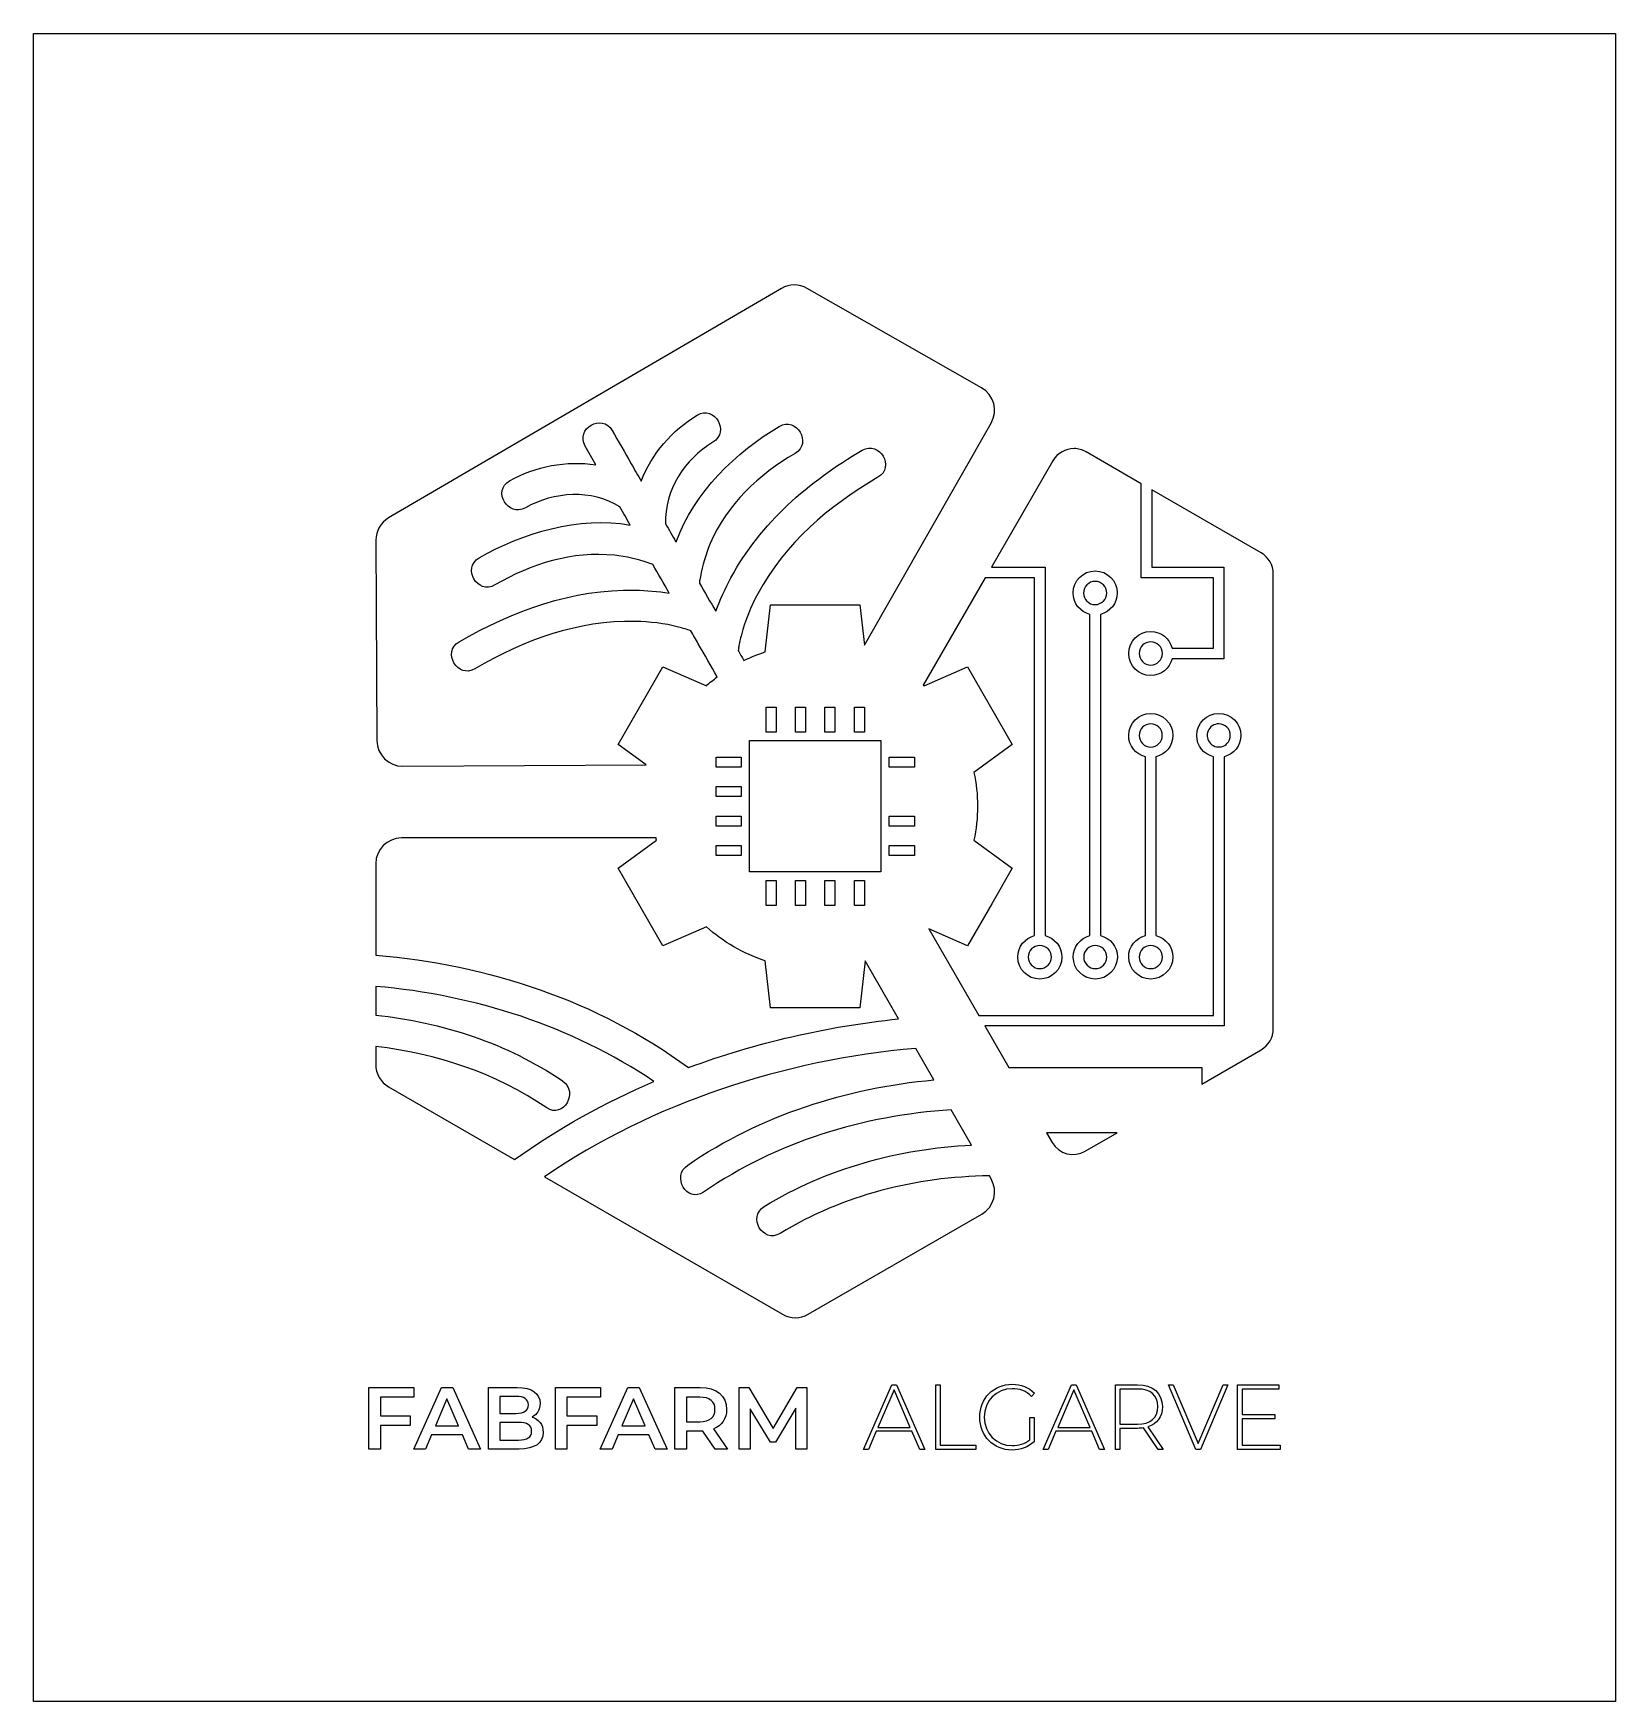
# Model space of a CAD drawing. Extents: x 0 to 223, y 0 to 235.
import ezdxf

# ---------------------------------------------------------------- set-up
doc = ezdxf.new("R2010")
doc.units = 0
doc.layers.get('0').update_dxf_attribs({"linetype": 'CONTINUOUS'})

msp = doc.modelspace()

# ---------------------------------------------------------------- linework, layer by layer
at = {"color": 7}
for points in [[(0, 235.479167), (223.308333, 235.479167), (223.308333, 0), (0, 0)], [(173.280917, 162.149896)], [(151.487187, 156.485167)], [(156.064479, 147.952354)], [(103.399164, 140.374685), (104.814685, 140.374685), (104.814685, 136.839852), (103.399164, 136.839852)], [(107.555773, 140.374685), (108.971294, 140.374685), (108.971294, 136.839852), (107.555773, 136.839852)], [(111.712375, 140.374685), (113.127896, 140.374685), (113.127896, 136.839852), (111.712375, 136.839852)], [(115.868977, 140.374685), (117.284497, 140.374685), (117.284497, 136.839852), (115.868977, 136.839852)], [(167.293391, 138.017247)], [(101.065544, 135.654518), (119.615482, 135.654518), (119.615482, 117.10458), (101.065544, 117.10458)], [(159.332083, 136.382125)], [(52.136146, 132.042958)], [(96.348018, 133.320898), (99.882852, 133.320898), (99.882852, 131.905378), (96.348018, 131.905378)], [(120.800815, 133.320898), (124.335648, 133.320898), (124.335648, 131.905378), (120.800815, 131.905378)], [(96.348018, 129.164289), (99.882852, 129.164289), (99.882852, 127.748768), (96.348018, 127.748768)], [(96.348018, 125.007688), (99.882852, 125.007688), (99.882852, 123.592167), (96.348018, 123.592167)], [(120.800815, 125.007688), (124.335648, 125.007688), (124.335648, 123.592167), (120.800815, 123.592167)], [(96.348018, 120.851086), (99.882852, 120.851086), (99.882852, 119.435565), (96.348018, 119.435565)], [(120.800815, 120.851086), (124.335648, 120.851086), (124.335648, 119.435565), (120.800815, 119.435565)], [(103.399164, 115.91925), (104.814685, 115.91925), (104.814685, 112.384417), (103.399164, 112.384417)], [(107.555773, 115.91925), (108.971294, 115.91925), (108.971294, 112.384417), (107.555773, 112.384417)], [(111.712375, 115.91925), (113.127896, 115.91925), (113.127896, 112.384417), (111.712375, 112.384417)], [(115.868977, 115.91925), (117.284497, 115.91925), (117.284497, 112.384417), (115.868977, 112.384417)], [(149.870583, 106.735562)], [(140.406437, 105.103083)], [(156.064479, 105.103083)], [(160.811104, 105.103083)], [(149.870583, 101.988937)], [(48.315563, 100.962354)], [(122.118437, 96.385063)], [(48.971729, 42.992146), (48.971729, 40.343667), (53.173313, 40.343667), (53.173313, 38.975771), (48.971729, 38.975771), (48.971729, 35.642021), (47.355125, 35.642021), (47.355125, 44.346812), (53.710417, 44.346812), (53.710417, 42.992146)], [(60.549896, 37.658146), (56.1975, 37.658146), (55.34025, 35.644667), (53.673375, 35.644667), (57.589208, 44.349458), (59.182, 44.349458), (63.111063, 35.644667), (61.420375, 35.644667)], [(60.015437, 38.9255), (58.375021, 42.730208), (56.745188, 38.9255)], [(75.297771, 42.992146), (75.297771, 40.343667), (79.502, 40.343667), (79.502, 38.975771), (75.297771, 38.975771), (75.297771, 35.642021), (73.681167, 35.642021), (73.681167, 44.346812), (80.036458, 44.346812), (80.036458, 42.992146)], [(86.875938, 37.658146), (82.523542, 37.658146), (81.666292, 35.644667), (79.999417, 35.644667), (83.91525, 44.349458), (85.508042, 44.349458), (89.437104, 35.644667), (87.746417, 35.644667)], [(86.338833, 38.9255), (84.698417, 42.730208), (83.068583, 38.9255)], [(94.048792, 42.978917)], [(107.629854, 35.642021), (107.616625, 41.412583), (104.756479, 36.636854), (104.034167, 36.636854), (101.174021, 41.335854), (101.174021, 35.642021), (99.6315, 35.642021), (99.6315, 44.346812), (100.962354, 44.346812), (104.420458, 38.57625), (107.815062, 44.346812), (109.145917, 44.346812), (109.159146, 35.642021)], [(123.996979, 38.155563), (118.948729, 38.155563), (117.842771, 35.583812), (117.160146, 35.583812), (121.163292, 44.722521), (121.798292, 44.722521), (125.801437, 35.583812), (125.118813, 35.583812)], [(123.7615, 38.716479), (121.472854, 43.992271), (119.197437, 38.716479)], [(127.343958, 44.722521), (127.978958, 44.722521), (127.978958, 36.184417), (132.990167, 36.184417), (132.990167, 35.583812), (127.343958, 35.583812)], [(149.365229, 38.155563), (144.316979, 38.155563), (143.211021, 35.583812), (142.528396, 35.583812), (146.531542, 44.722521), (147.166542, 44.722521), (151.169687, 35.583812), (150.487062, 35.583812)], [(149.12975, 38.716479), (146.841104, 43.992271), (144.565687, 38.716479)], [(168.579271, 44.722521), (164.700479, 35.583812), (164.065479, 35.583812), (160.186688, 44.722521), (160.882542, 44.722521), (164.4015, 36.443708), (167.920458, 44.722521)], [(175.953208, 36.184417), (175.953208, 35.583812), (169.947167, 35.583812), (169.947167, 44.722521), (175.768, 44.722521), (175.768, 44.121917), (170.582167, 44.121917), (170.582167, 40.518292), (175.220312, 40.518292), (175.220312, 39.930917), (170.582167, 39.930917), (170.582167, 36.184417)], [(70.323604, 38.166146)], [(71.953437, 38.00475)]]:
    msp.add_lwpolyline(points, close=True, dxfattribs=at)
for points in [[(105.576688, 199.466729), (50.141188, 167.089667)], [(133.823604, 185.438521), (109.214708, 199.48525)], [(103.277458, 148.185187), (104.018292, 154.826229), (116.660083, 154.826229), (117.295083, 149.137687), (135.180917, 180.474937)], [(143.893646, 175.162104), (135.202083, 160.117896), (142.787688, 160.117896), (142.787688, 108.124625)], [(160.721146, 148.690542), (166.557854, 148.690542), (166.557854, 158.638875), (156.36875, 158.638875), (156.36875, 171.915667), (148.576771, 176.416229)], [(173.280917, 162.149896), (157.845125, 171.061062), (157.845125, 160.11525), (168.034229, 160.11525), (168.034229, 147.208875), (160.721146, 147.208875)], [(48.336729, 163.930542), (48.476958, 135.665104)], [(141.306021, 108.124625), (141.306021, 158.638875), (134.344833, 158.638875), (125.589771, 143.488833)], [(174.995417, 94.985417), (174.995417, 159.181271)], [(149.113875, 108.119333), (149.113875, 153.466271)], [(150.595542, 153.466271), (150.595542, 108.127271)], [(52.136146, 132.042958), (86.497583, 132.225521), (82.536771, 135.117417), (88.857667, 146.08175), (94.980125, 143.390938)], [(125.703542, 143.393583), (131.826, 146.084396), (138.146896, 135.120062), (132.738813, 131.169833)], [(132.738813, 121.591917), (138.146896, 117.641687), (135.255, 112.625187), (131.826, 106.677354), (126.375583, 109.071833), (133.429375, 96.863958), (166.557854, 96.863958), (166.557854, 133.363229)], [(168.039521, 133.363229), (168.039521, 95.384937), (134.281333, 95.384937), (137.686521, 89.492667), (164.898917, 89.492667), (164.898917, 87.177562), (173.280917, 92.016792)], [(156.956125, 108.124625), (156.956125, 133.363229)], [(158.437792, 133.363229), (158.437792, 108.124625)], [(87.889292, 121.904125), (51.956229, 121.904125)], [(94.982771, 109.365521), (88.860312, 106.674708), (82.539417, 117.639042), (87.9475, 121.589271)], [(48.318208, 118.266104), (48.318208, 105.37825)], [(122.118437, 96.385062), (117.400917, 104.55275), (116.662729, 97.935521), (104.020938, 97.935521), (103.280104, 104.576562)], [(48.315563, 100.962354), (48.315563, 96.901)], [(48.312917, 92.471875), (48.312917, 89.929229)], [(127.09525, 87.762292), (124.526146, 92.207292)], [(50.13325, 86.778042), (67.923833, 76.506917)], [(132.416021, 78.557437), (129.534708, 83.542187)], [(148.465646, 77.686958), (152.960917, 80.282521), (143.007292, 80.282521), (143.782521, 78.941083)], [(72.125417, 74.075396), (105.724854, 54.676146)], [(135.172979, 73.779062), (134.921625, 74.226208)], [(109.362875, 54.676146), (133.842125, 68.807542)], [(68.545604, 35.642021), (64.219667, 35.642021), (64.219667, 44.346812), (68.299542, 44.346812)], [(65.833625, 43.079458), (65.833625, 40.679687), (68.122271, 40.679687)], [(68.122271, 43.079458), (65.833625, 43.079458)], [(94.125521, 38.176729), (92.159667, 38.176729), (92.159667, 35.639375), (90.543062, 35.639375), (90.543062, 44.344167), (94.125521, 44.344167)], [(94.048792, 42.978917), (92.159667, 42.978917), (92.159667, 39.510229), (94.048792, 39.510229)], [(141.268979, 43.534542), (140.872104, 43.090042)], [(155.831646, 38.573604), (153.344562, 38.573604), (153.344562, 35.583812), (152.709563, 35.583812), (152.709563, 44.722521), (155.831646, 44.722521)], [(155.831646, 44.124562), (153.344563, 44.124562), (153.344563, 39.163625), (155.831646, 39.163625), (155.831646, 39.160979)], [(140.623396, 40.113479), (141.231937, 40.113479), (141.231937, 36.692417)], [(140.623396, 36.967583), (140.623396, 40.113479)], [(68.445062, 39.422917), (65.833625, 39.422917), (65.833625, 36.912021), (68.445062, 36.912021)], [(96.239542, 35.642021), (94.461542, 38.189958)], [(95.98025, 38.499521), (97.983146, 35.639375), (96.239542, 35.639375), (96.239542, 35.642021)], [(158.755292, 35.583812), (156.678313, 38.63975)], [(157.297437, 38.779979), (159.472312, 35.581167), (158.755292, 35.581167), (158.755292, 35.583812)]]:
    msp.add_lwpolyline(points, dxfattribs=at)
for points in [[(109.214708, 199.48525), (108.084938, 200.130833), (106.698521, 200.122896), (105.576688, 199.466729)], [(135.180917, 180.474937), (136.17575, 182.221187), (135.569854, 184.443687), (133.823604, 185.438521)], [(77.872167, 177.202042), (76.456646, 179.67325), (80.271938, 181.893104), (81.682167, 179.429833)], [(85.793792, 172.249042), (87.251646, 176.127833), (90.175292, 179.488042), (93.686313, 181.586187)], [(93.686313, 181.586187), (96.133708, 183.046687), (98.348271, 179.231396), (95.914104, 177.776187)], [(105.267125, 179.993396), (107.725104, 181.432729), (109.944958, 177.614792), (107.494917, 176.183396)], [(81.682167, 179.429833), (82.579104, 177.860854), (83.478688, 176.294521), (84.375625, 174.725542)], [(90.7415, 163.708292), (93.204771, 170.635083), (99.224042, 176.458562), (105.267125, 179.993396)], [(79.382938, 174.564146), (78.880229, 175.442562), (78.374875, 176.323625), (77.872167, 177.202042)], [(95.914104, 177.776187), (91.897729, 175.376417), (89.048167, 171.0055), (89.236021, 166.240354)], [(98.440875, 158.615062), (102.597479, 166.354125), (109.466063, 172.267562), (116.974938, 176.627896)], [(116.974938, 176.627896), (119.438208, 178.059292), (121.658063, 174.244), (119.202729, 172.817896)], [(146.867562, 176.873958), (145.682229, 176.873958), (144.528646, 176.260125), (143.893646, 175.162104)], [(148.576771, 176.416229), (148.037021, 176.728437), (147.449646, 176.873958), (146.867562, 176.873958)], [(67.21475, 172.312542), (70.83425, 174.357771), (75.2475, 175.246771), (79.382938, 174.564146)], [(84.375625, 174.725542), (84.849229, 173.900042), (85.320188, 173.074542), (85.793792, 172.249042)], [(107.494917, 176.183396), (102.372583, 173.188312), (97.901125, 169.010542), (95.530458, 163.48075)], [(69.442542, 168.502542), (66.963396, 167.102896), (64.743542, 170.915542), (67.21475, 172.312542)], [(119.202729, 172.817896), (112.307688, 168.81475), (106.068813, 163.488687), (102.250875, 156.387271)], [(82.774896, 168.640125), (78.70825, 171.161604), (73.519771, 170.807062), (69.442542, 168.502542)], [(62.912625, 161.440812), (68.987458, 164.970354), (76.99375, 167.341021), (84.240688, 166.078958)], [(84.240688, 166.078958), (83.751208, 166.933562), (83.264375, 167.785521), (82.774896, 168.640125)], [(50.141188, 167.089667), (49.019354, 166.4335), (48.331437, 165.229646), (48.336729, 163.930542)], [(89.236021, 166.240354), (89.706979, 165.4175), (90.177938, 164.594646), (90.648896, 163.771792)], [(90.648896, 163.771792), (90.678, 163.750625), (90.715042, 163.729458), (90.7415, 163.708292)], [(95.530458, 163.48075), (94.884875, 161.972625), (94.440375, 160.385125), (94.136104, 158.773812)], [(65.140417, 157.630812), (62.677146, 156.199417), (60.457292, 160.014708), (62.912625, 161.440812)], [(82.049938, 161.805937), (76.057125, 162.427708), (70.283917, 160.620604), (65.140417, 157.630812)], [(86.759521, 160.739667), (85.240813, 161.274125), (83.650667, 161.641896), (82.049938, 161.805937)], [(87.428917, 160.509479), (87.291333, 160.55975), (87.122, 160.612667), (86.759521, 160.739667)], [(89.736083, 156.479875), (88.966146, 157.823958), (88.198854, 159.165396), (87.428917, 160.509479)], [(174.995417, 159.181271), (174.992771, 160.401), (174.336604, 161.538708), (173.280917, 162.149896)], [(94.136104, 158.773812), (93.993229, 158.025042), (94.056729, 158.514521), (94.019688, 157.887458)], [(94.019688, 157.887458), (94.781688, 156.55925), (95.541042, 155.228396), (96.303042, 153.900187)], [(96.303042, 153.900187), (96.893063, 155.540604), (97.641833, 157.128104), (98.440875, 158.615062)], [(146.740562, 156.487812), (146.740562, 158.204958), (148.137562, 159.601958), (149.854708, 159.601958)], [(149.852063, 158.120292), (148.949833, 158.120292), (148.216938, 157.387396), (148.216938, 156.485167)], [(151.487187, 156.485167), (151.487187, 157.387396), (150.754292, 158.120292), (149.852063, 158.120292)], [(149.854708, 159.601958), (151.571854, 159.601958), (152.968854, 158.204958), (152.968854, 156.487812)], [(60.089521, 149.592771), (67.603688, 153.998083), (76.139146, 157.072542), (84.947125, 156.887333)], [(84.947125, 156.887333), (86.51875, 156.852937), (88.138, 156.731229), (89.736083, 156.479875)], [(102.250875, 156.387271), (101.261333, 154.548417), (100.464938, 152.62225), (99.930479, 150.600833)], [(149.113875, 153.466271), (147.753917, 153.799646), (146.740562, 155.024667), (146.740562, 156.487812)], [(148.216938, 156.485167), (148.216938, 155.582937), (148.949833, 154.850042), (149.852063, 154.850042)], [(149.852063, 154.850042), (150.754292, 154.852688), (151.487187, 155.585583), (151.487187, 156.485167)], [(152.968854, 156.487812), (152.968854, 155.027312), (151.9555, 153.799646), (150.595542, 153.466271)], [(84.947125, 152.474083), (76.890563, 152.640771), (69.188542, 149.812375), (62.317313, 145.782771)], [(91.056354, 151.680333), (89.056104, 152.196271), (87.010875, 152.43175), (84.947125, 152.474083)], [(92.784083, 151.156458), (92.209937, 151.339021), (91.641083, 151.529521), (91.056354, 151.680333)], [(93.842417, 149.309667), (93.490521, 149.926146), (93.138625, 150.539979), (92.784083, 151.156458)], [(154.585458, 147.949708), (154.585458, 149.666854), (155.982458, 151.063854), (157.699604, 151.063854)], [(157.699604, 151.063854), (159.160104, 151.063854), (160.387771, 150.0505), (160.721146, 148.690542)], [(62.317313, 145.782771), (59.859333, 144.340792), (57.642125, 148.158729), (60.089521, 149.592771)], [(96.512062, 144.647708), (95.623062, 146.200812), (94.731417, 147.756562), (93.842417, 149.309667)], [(99.520375, 148.703771), (99.509792, 148.59), (99.483333, 148.486812), (99.462167, 148.383625)], [(99.462167, 148.383625), (99.732042, 147.910021), (100.001917, 147.439062), (100.274438, 146.965458)], [(99.525667, 148.761979), (99.525667, 148.746104), (99.523021, 148.727583), (99.520375, 148.703771)], [(99.541542, 148.833417), (99.53625, 148.804312), (99.530958, 148.783146), (99.525667, 148.761979)], [(99.930479, 150.600833), (99.774375, 150.016104), (99.66325, 149.426083), (99.541542, 148.833417)], [(157.699604, 149.587479), (156.797375, 149.584833), (156.064479, 148.851937), (156.064479, 147.952354)], [(159.334729, 147.952354), (159.334729, 148.854583), (158.601833, 149.587479), (157.699604, 149.587479)], [(100.274438, 146.965458), (101.240167, 147.436417), (102.242938, 147.849167), (103.277458, 148.185187)], [(157.699604, 144.835562), (155.982458, 144.835562), (154.585458, 146.232562), (154.585458, 147.949708)], [(156.064479, 147.952354), (156.064479, 147.050125), (156.797375, 146.317229), (157.699604, 146.317229)], [(157.699604, 146.317229), (158.601833, 146.317229), (159.334729, 147.050125), (159.334729, 147.952354)], [(160.721146, 147.208875), (160.387771, 145.848917), (159.16275, 144.835562), (157.699604, 144.835562)], [(94.980125, 143.390938), (95.469604, 143.832792), (95.982896, 144.248187), (96.512062, 144.647708)], [(125.589771, 143.488833), (125.626813, 143.457083), (125.6665, 143.425333), (125.703542, 143.393583)], [(154.582812, 136.384771), (154.582812, 138.101917), (155.979813, 139.498917), (157.696958, 139.498917)], [(157.696958, 139.498917), (159.414104, 139.498917), (160.811104, 138.101917), (160.811104, 136.384771)], [(164.184542, 136.384771), (164.184542, 138.101917), (165.581542, 139.498917), (167.298687, 139.498917)], [(167.298687, 139.498917), (169.015833, 139.498917), (170.412833, 138.101917), (170.412833, 136.384771)], [(157.696958, 138.01725), (156.794729, 138.01725), (156.061833, 137.284354), (156.061833, 136.382125)], [(159.332083, 136.382125), (159.332083, 137.284354), (158.599188, 138.01725), (157.696958, 138.01725)], [(165.782732, 137.007858), (165.529646, 136.396853), (165.66954, 135.693557), (166.137183, 135.225914)], [(167.293391, 138.017247), (166.632044, 138.017247), (166.035818, 137.618862), (165.782732, 137.007858)], [(168.449598, 137.53833), (168.142953, 137.844976), (167.727053, 138.017247), (167.293391, 138.017247)], [(168.928515, 136.382122), (168.928515, 136.815784), (168.756244, 137.231685), (168.449598, 137.53833)], [(48.476958, 135.665104), (48.487542, 133.654271), (50.125312, 132.032375), (52.136146, 132.042958)], [(156.956125, 133.363229), (155.596167, 133.696604), (154.582812, 134.921625), (154.582812, 136.384771)], [(156.061833, 136.382125), (156.061833, 135.479896), (156.794729, 134.747), (157.696958, 134.747)], [(157.696958, 134.747), (158.599188, 134.749646), (159.332083, 135.482542), (159.332083, 136.382125)], [(160.811104, 136.384771), (160.811104, 134.924271), (159.79775, 133.696604), (158.437792, 133.363229)], [(166.557854, 133.363229), (165.197896, 133.696604), (164.184542, 134.921625), (164.184542, 136.384771)], [(166.137183, 135.225914), (166.604825, 134.758272), (167.308121, 134.618378), (167.919126, 134.871464)], [(167.919126, 134.871464), (168.53013, 135.12455), (168.928515, 135.720776), (168.928515, 136.382122)], [(170.412833, 136.384771), (170.412833, 134.924271), (169.399479, 133.696604), (168.039521, 133.363229)], [(132.738813, 131.169833), (133.066896, 129.624667), (133.257396, 128.023937), (133.257396, 126.380875)], [(133.257396, 126.380875), (133.257396, 124.737812), (133.066896, 123.137083), (132.738813, 121.591917)], [(51.956229, 121.904125), (49.945396, 121.904125), (48.318208, 120.274292), (48.318208, 118.266104)], [(87.9475, 121.589271), (87.926333, 121.692458), (87.907813, 121.800937), (87.889292, 121.904125)], [(103.280104, 104.576562), (100.17125, 105.581979), (97.350792, 107.227687), (94.982771, 109.365521)], [(138.932708, 105.103083), (138.932708, 106.563583), (139.946063, 107.79125), (141.306021, 108.124625)], [(142.041562, 106.738208), (141.139333, 106.735562), (140.406437, 106.002667), (140.406437, 105.103083)], [(143.676687, 105.103083), (143.676687, 106.005313), (142.943792, 106.738208), (142.041562, 106.738208)], [(142.787688, 108.124625), (144.147646, 107.79125), (145.161, 106.566229), (145.161, 105.103083)], [(146.756438, 105.103083), (146.756438, 106.558292), (147.761854, 107.780667), (149.113875, 108.119333)], [(149.870583, 106.735562), (148.968354, 106.735562), (148.235458, 106.002667), (148.235458, 105.100437)], [(151.505708, 105.100437), (151.503062, 106.002667), (150.770167, 106.735562), (149.870583, 106.735562)], [(150.595542, 108.127271), (151.963437, 107.799187), (152.984729, 106.568875), (152.984729, 105.103083)], [(154.582812, 105.103083), (154.582812, 106.563583), (155.596167, 107.79125), (156.956125, 108.124625)], [(157.699604, 106.738208), (156.797375, 106.735562), (156.064479, 106.002667), (156.064479, 105.103083)], [(159.334729, 105.103083), (159.334729, 106.005313), (158.601833, 106.738208), (157.699604, 106.738208)], [(158.437792, 108.124625), (159.79775, 107.788604), (160.811104, 106.563583), (160.811104, 105.103083)], [(48.318208, 105.37825), (64.164104, 104.005063), (79.591958, 98.975333), (92.469229, 89.487375)], [(142.046854, 101.988937), (140.329708, 101.988937), (138.932708, 103.385937), (138.932708, 105.103083)], [(140.406437, 105.103083), (140.406437, 104.200854), (141.139333, 103.467958), (142.041562, 103.467958)], [(142.041562, 103.467958), (142.943792, 103.467958), (143.676687, 104.200854), (143.676687, 105.103083)], [(145.161, 105.103083), (145.161, 103.385937), (143.764, 101.988937), (142.046854, 101.988937)], [(149.870583, 101.988937), (148.153437, 101.988937), (146.756438, 103.385937), (146.756438, 105.103083)], [(148.235458, 105.100437), (148.235458, 104.198208), (148.968354, 103.465312), (149.870583, 103.465312)], [(152.984729, 105.103083), (152.982083, 103.385937), (151.585083, 101.988937), (149.870583, 101.988937)], [(149.870583, 103.465312), (150.772813, 103.465312), (151.505708, 104.198208), (151.505708, 105.100437)], [(157.696958, 101.988937), (155.979813, 101.988937), (154.582812, 103.385937), (154.582812, 105.103083)], [(156.064479, 105.103083), (156.064479, 104.200854), (156.797375, 103.467958), (157.699604, 103.467958)], [(160.811104, 105.103083), (160.811104, 103.385937), (159.414104, 101.988937), (157.696958, 101.988937)], [(157.699604, 103.467958), (158.601833, 103.467958), (159.334729, 104.200854), (159.334729, 105.103083)], [(87.585021, 87.540042), (75.906312, 95.382292), (62.335833, 99.734688), (48.315563, 100.962354)], [(48.315563, 96.901), (57.700333, 95.911458), (66.786125, 92.958708), (74.670708, 87.63)], [(92.469229, 89.487375), (101.973063, 93.030146), (111.969021, 95.294979), (122.118437, 96.385063)], [(173.280917, 92.016792), (174.33925, 92.627979), (174.995417, 93.765687), (174.995417, 94.985417)], [(72.442917, 83.82), (65.18275, 88.722729), (56.925104, 91.5035), (48.312917, 92.471875)], [(124.526146, 92.207292), (105.82275, 90.524542), (87.664396, 84.6455), (72.125417, 74.075396)], [(48.312917, 89.929229), (48.312917, 88.630125), (49.006125, 87.428917), (50.13325, 86.778042)], [(67.923833, 76.506917), (74.085979, 80.925458), (80.684688, 84.587292), (87.585021, 87.540042)], [(74.670708, 87.63), (77.014917, 86.047792), (74.803, 82.224563), (72.442917, 83.82)], [(92.352812, 75.734333), (102.695375, 82.790771), (114.720687, 86.621937), (127.09525, 87.762292)], [(129.534708, 83.542187), (117.059604, 82.721979), (104.976083, 79.017812), (94.580604, 71.924333)], [(103.161042, 69.900271), (112.035167, 75.300417), (122.121083, 78.046792), (132.416021, 78.557437)], [(143.782521, 78.941083), (144.727083, 77.305958), (146.827875, 76.742396), (148.465646, 77.686958)], [(94.580604, 71.924333), (92.225813, 70.318312), (90.021833, 74.144187), (92.352812, 75.734333)], [(134.921625, 74.226208), (124.518208, 74.059521), (114.344979, 71.540687), (105.388833, 66.090271)], [(133.842125, 68.807542), (135.583083, 69.812958), (136.178396, 72.038104), (135.172979, 73.779062)], [(105.388833, 66.090271), (102.954667, 64.608604), (100.737458, 68.426542), (103.161042, 69.900271)], [(105.724854, 54.676146), (106.849333, 54.025271), (108.238396, 54.025271), (109.362875, 54.676146)], [(133.57225, 40.153167), (133.57225, 42.817521), (135.498417, 44.788667), (138.136312, 44.788667)], [(138.136312, 44.788667), (139.393083, 44.788667), (140.499042, 44.370625), (141.268979, 43.534542)], [(69.876458, 41.872958), (69.876458, 42.679937), (69.241458, 43.079458), (68.122271, 43.079458)], [(68.299542, 44.346812), (70.38975, 44.346812), (71.508938, 43.463104), (71.508938, 42.084625)], [(96.199854, 41.251188), (96.199854, 42.346563), (95.466958, 42.978917), (94.048792, 42.978917)], [(94.125521, 44.344167), (96.414167, 44.344167), (97.832333, 43.174708), (97.832333, 41.248542)], [(138.149542, 44.174833), (135.887354, 44.174833), (134.20725, 42.452396), (134.20725, 40.153167)], [(140.872104, 43.090042), (140.11275, 43.873208), (139.205229, 44.174833), (138.149542, 44.174833)], [(155.831646, 44.722521), (158.01975, 44.722521), (159.337375, 43.574229), (159.337375, 41.640125)], [(158.691792, 41.642771), (158.691792, 43.222333), (157.696958, 44.124562), (155.831646, 44.124562)], [(68.122271, 40.679687), (69.241458, 40.679687), (69.876458, 41.076562), (69.876458, 41.872958)], [(71.508938, 42.084625), (71.508938, 41.190333), (71.061792, 40.528875), (70.38975, 40.169042)], [(70.38975, 40.169042), (71.318437, 39.870062), (71.953437, 39.137167), (71.953437, 38.00475)], [(94.048792, 39.510229), (95.466958, 39.510229), (96.199854, 40.155813), (96.199854, 41.251188)], [(97.832333, 41.248542), (97.832333, 39.930917), (97.160292, 38.959896), (95.98025, 38.499521)], [(138.123083, 35.517667), (135.498417, 35.517667), (133.57225, 37.488812), (133.57225, 40.153167)], [(134.20725, 40.153167), (134.20725, 37.867167), (135.884708, 36.1315), (138.149542, 36.1315)], [(155.831646, 39.160979), (157.696958, 39.160979), (158.691792, 40.073792), (158.691792, 41.642771)], [(159.337375, 41.640125), (159.337375, 40.190208), (158.59125, 39.184792), (157.297437, 38.779979)], [(70.323604, 38.166146), (70.323604, 39.036625), (69.664792, 39.422917), (68.445062, 39.422917)], [(68.445062, 36.912021), (69.664792, 36.912021), (70.323604, 37.295667), (70.323604, 38.166146)], [(71.953437, 38.00475), (71.953437, 36.5125), (70.783979, 35.642021), (68.545604, 35.642021)], [(94.461542, 38.189958), (94.350417, 38.176729), (94.236646, 38.176729), (94.125521, 38.176729)], [(156.678313, 38.63975), (156.405792, 38.600062), (156.130625, 38.573604), (155.831646, 38.573604)], [(141.231937, 36.692417), (140.448771, 35.90925), (139.316354, 35.517667), (138.123083, 35.517667)], [(138.149542, 36.1315), (139.070292, 36.1315), (139.914312, 36.366979), (140.623396, 36.967583)]]:
    msp.add_open_spline(points, degree=3, dxfattribs=at)

doc.saveas('drawing.dxf')
